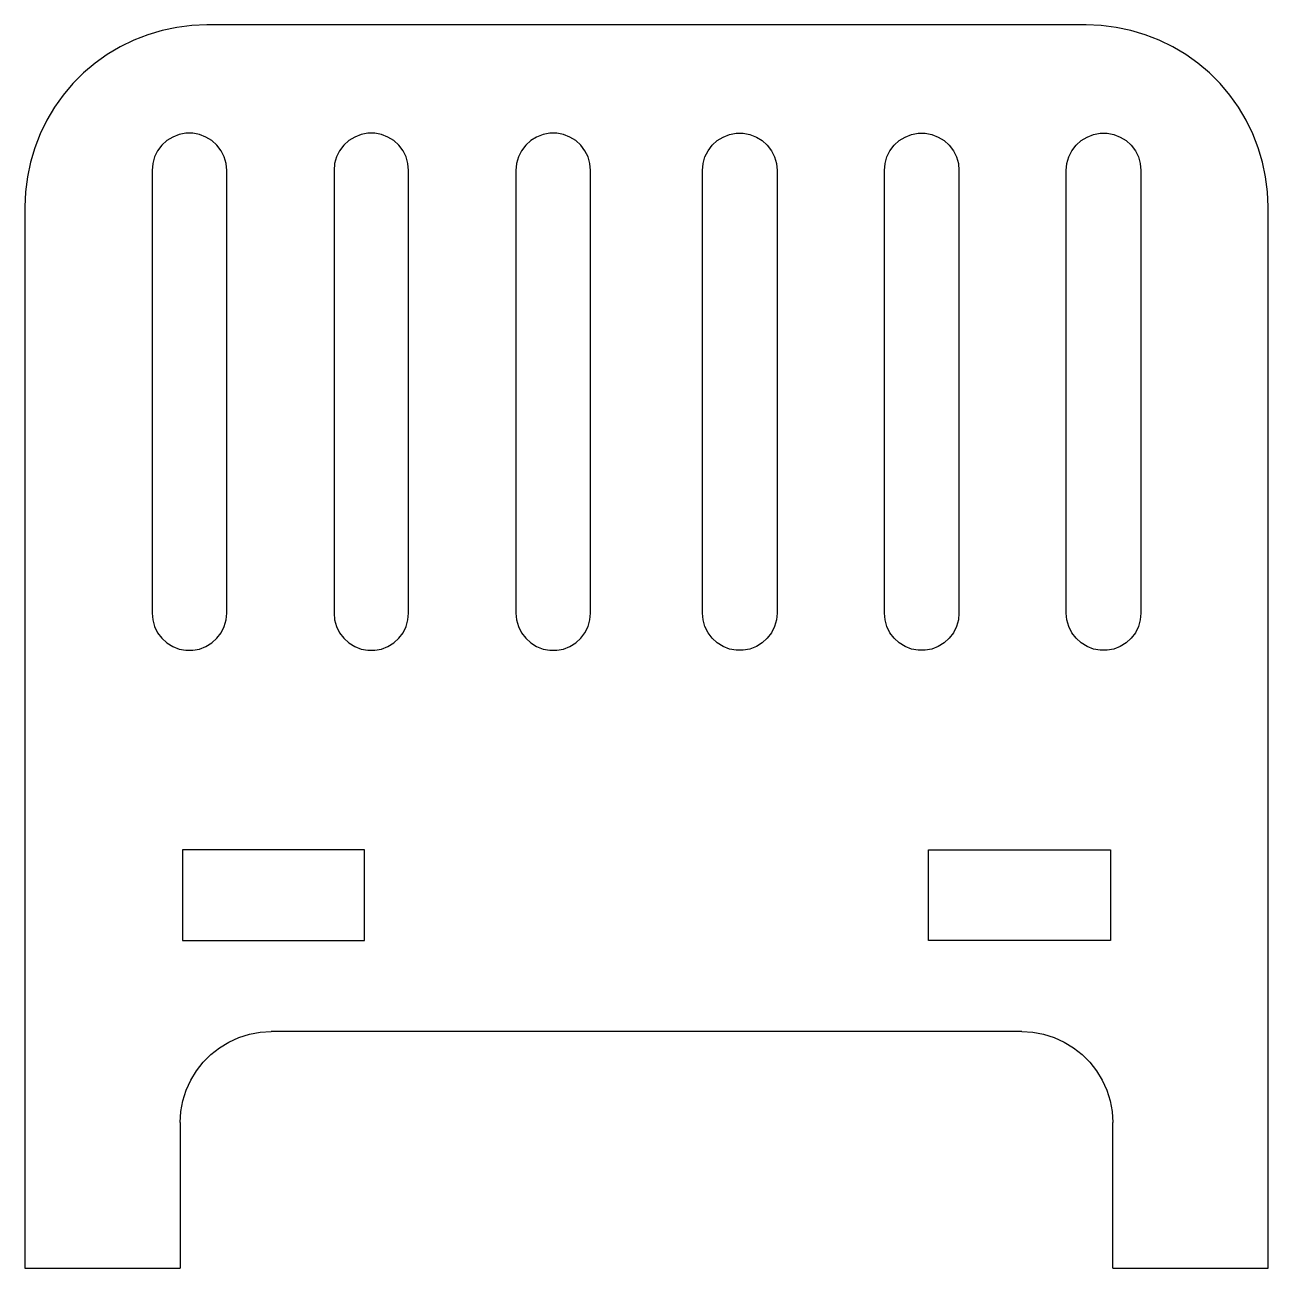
# Model space of a CAD drawing. Header units: millimetres. Extents: x -3928 to -434, y -548 to 1409.
# Drawn here: x -3638.5 to -3570.2, y 1124 to 1192.4 of the extents above; entities that cross this region are included whole.
import ezdxf

# ---------------------------------------------------------------- set-up
doc = ezdxf.new("R2010")
doc.units = ezdxf.units.MM
doc.header["$MEASUREMENT"] = 0
doc.layers.add('layer 1', color=7, linetype='Continuous')

msp = doc.modelspace()

# ---------------------------------------------------------------- linework, layer by layer
at = {"layer": 'layer 1', "color": 1, "lineweight": 25}
for points, knots in [([(-3628.5295, 1192.3826), (-3628.5295, 1192.3826), (-3629.3554, 1192.3484), (-3629.3554, 1192.3484), (-3629.3554, 1192.3484), (-3629.3554, 1192.3484), (-3630.1756, 1192.2464), (-3630.1756, 1192.2464), (-3630.1756, 1192.2464), (-3630.1756, 1192.2464), (-3630.9845, 1192.0768), (-3630.9845, 1192.0768), (-3630.9845, 1192.0768), (-3630.9845, 1192.0768), (-3631.7765, 1191.8407), (-3631.7765, 1191.8407), (-3631.7765, 1191.8407), (-3631.7765, 1191.8407), (-3632.5466, 1191.5405), (-3632.5466, 1191.5405), (-3632.5466, 1191.5405), (-3632.5466, 1191.5405), (-3633.2892, 1191.1775), (-3633.2892, 1191.1775), (-3633.2892, 1191.1775), (-3633.2892, 1191.1775), (-3633.999, 1190.7542), (-3633.999, 1190.7542), (-3633.999, 1190.7542), (-3633.999, 1190.7542), (-3634.6717, 1190.2741), (-3634.6717, 1190.2741), (-3634.6717, 1190.2741), (-3634.6717, 1190.2741), (-3635.3025, 1189.74), (-3635.3025, 1189.74), (-3635.3025, 1189.74), (-3635.3025, 1189.74), (-3635.8871, 1189.1554), (-3635.8871, 1189.1554), (-3635.8871, 1189.1554), (-3635.8871, 1189.1554), (-3636.4212, 1188.5246), (-3636.4212, 1188.5246), (-3636.4212, 1188.5246), (-3636.4212, 1188.5246), (-3636.9013, 1187.8522), (-3636.9013, 1187.8522), (-3636.9013, 1187.8522), (-3636.9013, 1187.8522), (-3637.3243, 1187.1421), (-3637.3243, 1187.1421), (-3637.3243, 1187.1421), (-3637.3243, 1187.1421), (-3637.6873, 1186.3995), (-3637.6873, 1186.3995), (-3637.6873, 1186.3995), (-3637.6873, 1186.3995), (-3637.9879, 1185.6297), (-3637.9879, 1185.6297), (-3637.9879, 1185.6297), (-3637.9879, 1185.6297), (-3638.2235, 1184.8374), (-3638.2235, 1184.8374), (-3638.2235, 1184.8374), (-3638.2235, 1184.8374), (-3638.3932, 1184.0285), (-3638.3932, 1184.0285), (-3638.3932, 1184.0285), (-3638.3932, 1184.0285), (-3638.4955, 1183.2086), (-3638.4955, 1183.2086), (-3638.4955, 1183.2086), (-3638.4955, 1183.2086), (-3638.5297, 1182.3828), (-3638.5297, 1182.3828)], [0, 0, 0, 0, 0.05, 0.05, 0.05, 0.05, 0.1, 0.1, 0.1, 0.1, 0.15, 0.15, 0.15, 0.15, 0.2, 0.2, 0.2, 0.2, 0.25, 0.25, 0.25, 0.25, 0.3, 0.3, 0.3, 0.3, 0.35, 0.35, 0.35, 0.35, 0.4, 0.4, 0.4, 0.4, 0.45, 0.45, 0.45, 0.45, 0.5, 0.5, 0.5, 0.5, 0.55, 0.55, 0.55, 0.55, 0.6, 0.6, 0.6, 0.6, 0.65, 0.65, 0.65, 0.65, 0.7, 0.7, 0.7, 0.7, 0.75, 0.75, 0.75, 0.75, 0.8, 0.8, 0.8, 0.8, 0.85, 0.85, 0.85, 0.85, 0.9, 0.9, 0.9, 0.9, 1, 1, 1, 1]), ([(-3570.1963, 1182.3828), (-3570.1963, 1182.3828), (-3570.2305, 1183.2086), (-3570.2305, 1183.2086), (-3570.2305, 1183.2086), (-3570.2305, 1183.2086), (-3570.3328, 1184.0285), (-3570.3328, 1184.0285), (-3570.3328, 1184.0285), (-3570.3328, 1184.0285), (-3570.5025, 1184.8374), (-3570.5025, 1184.8374), (-3570.5025, 1184.8374), (-3570.5025, 1184.8374), (-3570.7382, 1185.6297), (-3570.7382, 1185.6297), (-3570.7382, 1185.6297), (-3570.7382, 1185.6297), (-3571.0387, 1186.3995), (-3571.0387, 1186.3995), (-3571.0387, 1186.3995), (-3571.0387, 1186.3995), (-3571.4018, 1187.1421), (-3571.4018, 1187.1421), (-3571.4018, 1187.1421), (-3571.4018, 1187.1421), (-3571.8247, 1187.8522), (-3571.8247, 1187.8522), (-3571.8247, 1187.8522), (-3571.8247, 1187.8522), (-3572.3049, 1188.5246), (-3572.3049, 1188.5246), (-3572.3049, 1188.5246), (-3572.3049, 1188.5246), (-3572.839, 1189.1554), (-3572.839, 1189.1554), (-3572.839, 1189.1554), (-3572.839, 1189.1554), (-3573.4235, 1189.74), (-3573.4235, 1189.74), (-3573.4235, 1189.74), (-3573.4235, 1189.74), (-3574.0543, 1190.2741), (-3574.0543, 1190.2741), (-3574.0543, 1190.2741), (-3574.0543, 1190.2741), (-3574.7267, 1190.7542), (-3574.7267, 1190.7542), (-3574.7267, 1190.7542), (-3574.7267, 1190.7542), (-3575.4368, 1191.1775), (-3575.4368, 1191.1775), (-3575.4368, 1191.1775), (-3575.4368, 1191.1775), (-3576.1794, 1191.5405), (-3576.1794, 1191.5405), (-3576.1794, 1191.5405), (-3576.1794, 1191.5405), (-3576.9492, 1191.8407), (-3576.9492, 1191.8407), (-3576.9492, 1191.8407), (-3576.9492, 1191.8407), (-3577.7415, 1192.0768), (-3577.7415, 1192.0768), (-3577.7415, 1192.0768), (-3577.7415, 1192.0768), (-3578.5504, 1192.2464), (-3578.5504, 1192.2464), (-3578.5504, 1192.2464), (-3578.5504, 1192.2464), (-3579.3707, 1192.3484), (-3579.3707, 1192.3484), (-3579.3707, 1192.3484), (-3579.3707, 1192.3484), (-3580.1965, 1192.3826), (-3580.1965, 1192.3826)], [0, 0, 0, 0, 0.05, 0.05, 0.05, 0.05, 0.1, 0.1, 0.1, 0.1, 0.15, 0.15, 0.15, 0.15, 0.2, 0.2, 0.2, 0.2, 0.25, 0.25, 0.25, 0.25, 0.3, 0.3, 0.3, 0.3, 0.35, 0.35, 0.35, 0.35, 0.4, 0.4, 0.4, 0.4, 0.45, 0.45, 0.45, 0.45, 0.5, 0.5, 0.5, 0.5, 0.55, 0.55, 0.55, 0.55, 0.6, 0.6, 0.6, 0.6, 0.65, 0.65, 0.65, 0.65, 0.7, 0.7, 0.7, 0.7, 0.75, 0.75, 0.75, 0.75, 0.8, 0.8, 0.8, 0.8, 0.85, 0.85, 0.85, 0.85, 0.9, 0.9, 0.9, 0.9, 1, 1, 1, 1]), ([(-3627.438, 1184.3827), (-3627.438, 1184.3827), (-3627.473, 1184.7594), (-3627.473, 1184.7594), (-3627.473, 1184.7594), (-3627.473, 1184.7594), (-3627.5763, 1185.1231), (-3627.5763, 1185.1231), (-3627.5763, 1185.1231), (-3627.5763, 1185.1231), (-3627.745, 1185.4618), (-3627.745, 1185.4618), (-3627.745, 1185.4618), (-3627.745, 1185.4618), (-3627.9732, 1185.7638), (-3627.9732, 1185.7638), (-3627.9732, 1185.7638), (-3627.9732, 1185.7638), (-3628.2526, 1186.0185), (-3628.2526, 1186.0185), (-3628.2526, 1186.0185), (-3628.2526, 1186.0185), (-3628.5743, 1186.2178), (-3628.5743, 1186.2178), (-3628.5743, 1186.2178), (-3628.5743, 1186.2178), (-3628.9271, 1186.3543), (-3628.9271, 1186.3543), (-3628.9271, 1186.3543), (-3628.9271, 1186.3543), (-3629.2989, 1186.4238), (-3629.2989, 1186.4238), (-3629.2989, 1186.4238), (-3629.2989, 1186.4238), (-3629.6771, 1186.4238), (-3629.6771, 1186.4238), (-3629.6771, 1186.4238), (-3629.6771, 1186.4238), (-3630.0489, 1186.3543), (-3630.0489, 1186.3543), (-3630.0489, 1186.3543), (-3630.0489, 1186.3543), (-3630.4017, 1186.2178), (-3630.4017, 1186.2178), (-3630.4017, 1186.2178), (-3630.4017, 1186.2178), (-3630.7235, 1186.0185), (-3630.7235, 1186.0185), (-3630.7235, 1186.0185), (-3630.7235, 1186.0185), (-3631.0029, 1185.7638), (-3631.0029, 1185.7638), (-3631.0029, 1185.7638), (-3631.0029, 1185.7638), (-3631.2311, 1185.4618), (-3631.2311, 1185.4618), (-3631.2311, 1185.4618), (-3631.2311, 1185.4618), (-3631.3997, 1185.1231), (-3631.3997, 1185.1231), (-3631.3997, 1185.1231), (-3631.3997, 1185.1231), (-3631.5031, 1184.7594), (-3631.5031, 1184.7594), (-3631.5031, 1184.7594), (-3631.5031, 1184.7594), (-3631.538, 1184.3827), (-3631.538, 1184.3827)], [0, 0, 0, 0, 0.0555556, 0.0555556, 0.0555556, 0.0555556, 0.1111111, 0.1111111, 0.1111111, 0.1111111, 0.1666667, 0.1666667, 0.1666667, 0.1666667, 0.2222222, 0.2222222, 0.2222222, 0.2222222, 0.2777778, 0.2777778, 0.2777778, 0.2777778, 0.3333333, 0.3333333, 0.3333333, 0.3333333, 0.3888889, 0.3888889, 0.3888889, 0.3888889, 0.4444444, 0.4444444, 0.4444444, 0.4444444, 0.5, 0.5, 0.5, 0.5, 0.5555556, 0.5555556, 0.5555556, 0.5555556, 0.6111111, 0.6111111, 0.6111111, 0.6111111, 0.6666667, 0.6666667, 0.6666667, 0.6666667, 0.7222222, 0.7222222, 0.7222222, 0.7222222, 0.7777778, 0.7777778, 0.7777778, 0.7777778, 0.8333333, 0.8333333, 0.8333333, 0.8333333, 0.8888889, 0.8888889, 0.8888889, 0.8888889, 1, 1, 1, 1]), ([(-3617.4378, 1184.3827), (-3617.4378, 1184.3827), (-3617.4728, 1184.7594), (-3617.4728, 1184.7594), (-3617.4728, 1184.7594), (-3617.4728, 1184.7594), (-3617.5765, 1185.1231), (-3617.5765, 1185.1231), (-3617.5765, 1185.1231), (-3617.5765, 1185.1231), (-3617.7451, 1185.4618), (-3617.7451, 1185.4618), (-3617.7451, 1185.4618), (-3617.7451, 1185.4618), (-3617.973, 1185.7638), (-3617.973, 1185.7638), (-3617.973, 1185.7638), (-3617.973, 1185.7638), (-3618.2528, 1186.0185), (-3618.2528, 1186.0185), (-3618.2528, 1186.0185), (-3618.2528, 1186.0185), (-3618.5741, 1186.2178), (-3618.5741, 1186.2178), (-3618.5741, 1186.2178), (-3618.5741, 1186.2178), (-3618.9269, 1186.3543), (-3618.9269, 1186.3543), (-3618.9269, 1186.3543), (-3618.9269, 1186.3543), (-3619.2987, 1186.4238), (-3619.2987, 1186.4238), (-3619.2987, 1186.4238), (-3619.2987, 1186.4238), (-3619.6773, 1186.4238), (-3619.6773, 1186.4238), (-3619.6773, 1186.4238), (-3619.6773, 1186.4238), (-3620.0491, 1186.3543), (-3620.0491, 1186.3543), (-3620.0491, 1186.3543), (-3620.0491, 1186.3543), (-3620.4019, 1186.2178), (-3620.4019, 1186.2178), (-3620.4019, 1186.2178), (-3620.4019, 1186.2178), (-3620.7233, 1186.0185), (-3620.7233, 1186.0185), (-3620.7233, 1186.0185), (-3620.7233, 1186.0185), (-3621.003, 1185.7638), (-3621.003, 1185.7638), (-3621.003, 1185.7638), (-3621.003, 1185.7638), (-3621.2309, 1185.4618), (-3621.2309, 1185.4618), (-3621.2309, 1185.4618), (-3621.2309, 1185.4618), (-3621.3995, 1185.1231), (-3621.3995, 1185.1231), (-3621.3995, 1185.1231), (-3621.3995, 1185.1231), (-3621.5029, 1184.7594), (-3621.5029, 1184.7594), (-3621.5029, 1184.7594), (-3621.5029, 1184.7594), (-3621.5382, 1184.3827), (-3621.5382, 1184.3827)], [0, 0, 0, 0, 0.0555556, 0.0555556, 0.0555556, 0.0555556, 0.1111111, 0.1111111, 0.1111111, 0.1111111, 0.1666667, 0.1666667, 0.1666667, 0.1666667, 0.2222222, 0.2222222, 0.2222222, 0.2222222, 0.2777778, 0.2777778, 0.2777778, 0.2777778, 0.3333333, 0.3333333, 0.3333333, 0.3333333, 0.3888889, 0.3888889, 0.3888889, 0.3888889, 0.4444444, 0.4444444, 0.4444444, 0.4444444, 0.5, 0.5, 0.5, 0.5, 0.5555556, 0.5555556, 0.5555556, 0.5555556, 0.6111111, 0.6111111, 0.6111111, 0.6111111, 0.6666667, 0.6666667, 0.6666667, 0.6666667, 0.7222222, 0.7222222, 0.7222222, 0.7222222, 0.7777778, 0.7777778, 0.7777778, 0.7777778, 0.8333333, 0.8333333, 0.8333333, 0.8333333, 0.8888889, 0.8888889, 0.8888889, 0.8888889, 1, 1, 1, 1]), ([(-3607.438, 1184.3827), (-3607.438, 1184.3827), (-3607.4729, 1184.7594), (-3607.4729, 1184.7594), (-3607.4729, 1184.7594), (-3607.4729, 1184.7594), (-3607.5763, 1185.1231), (-3607.5763, 1185.1231), (-3607.5763, 1185.1231), (-3607.5763, 1185.1231), (-3607.7449, 1185.4618), (-3607.7449, 1185.4618), (-3607.7449, 1185.4618), (-3607.7449, 1185.4618), (-3607.9732, 1185.7638), (-3607.9732, 1185.7638), (-3607.9732, 1185.7638), (-3607.9732, 1185.7638), (-3608.2526, 1186.0185), (-3608.2526, 1186.0185), (-3608.2526, 1186.0185), (-3608.2526, 1186.0185), (-3608.5743, 1186.2178), (-3608.5743, 1186.2178), (-3608.5743, 1186.2178), (-3608.5743, 1186.2178), (-3608.9271, 1186.3543), (-3608.9271, 1186.3543), (-3608.9271, 1186.3543), (-3608.9271, 1186.3543), (-3609.2989, 1186.4238), (-3609.2989, 1186.4238), (-3609.2989, 1186.4238), (-3609.2989, 1186.4238), (-3609.6771, 1186.4238), (-3609.6771, 1186.4238), (-3609.6771, 1186.4238), (-3609.6771, 1186.4238), (-3610.0489, 1186.3543), (-3610.0489, 1186.3543), (-3610.0489, 1186.3543), (-3610.0489, 1186.3543), (-3610.4017, 1186.2178), (-3610.4017, 1186.2178), (-3610.4017, 1186.2178), (-3610.4017, 1186.2178), (-3610.7234, 1186.0185), (-3610.7234, 1186.0185), (-3610.7234, 1186.0185), (-3610.7234, 1186.0185), (-3611.0028, 1185.7638), (-3611.0028, 1185.7638), (-3611.0028, 1185.7638), (-3611.0028, 1185.7638), (-3611.2311, 1185.4618), (-3611.2311, 1185.4618), (-3611.2311, 1185.4618), (-3611.2311, 1185.4618), (-3611.3997, 1185.1231), (-3611.3997, 1185.1231), (-3611.3997, 1185.1231), (-3611.3997, 1185.1231), (-3611.5031, 1184.7594), (-3611.5031, 1184.7594), (-3611.5031, 1184.7594), (-3611.5031, 1184.7594), (-3611.538, 1184.3827), (-3611.538, 1184.3827)], [0, 0, 0, 0, 0.0555556, 0.0555556, 0.0555556, 0.0555556, 0.1111111, 0.1111111, 0.1111111, 0.1111111, 0.1666667, 0.1666667, 0.1666667, 0.1666667, 0.2222222, 0.2222222, 0.2222222, 0.2222222, 0.2777778, 0.2777778, 0.2777778, 0.2777778, 0.3333333, 0.3333333, 0.3333333, 0.3333333, 0.3888889, 0.3888889, 0.3888889, 0.3888889, 0.4444444, 0.4444444, 0.4444444, 0.4444444, 0.5, 0.5, 0.5, 0.5, 0.5555556, 0.5555556, 0.5555556, 0.5555556, 0.6111111, 0.6111111, 0.6111111, 0.6111111, 0.6666667, 0.6666667, 0.6666667, 0.6666667, 0.7222222, 0.7222222, 0.7222222, 0.7222222, 0.7777778, 0.7777778, 0.7777778, 0.7777778, 0.8333333, 0.8333333, 0.8333333, 0.8333333, 0.8888889, 0.8888889, 0.8888889, 0.8888889, 1, 1, 1, 1]), ([(-3601.288, 1184.3827), (-3601.288, 1184.3827), (-3601.2531, 1184.7594), (-3601.2531, 1184.7594), (-3601.2531, 1184.7594), (-3601.2531, 1184.7594), (-3601.1494, 1185.1231), (-3601.1494, 1185.1231), (-3601.1494, 1185.1231), (-3601.1494, 1185.1231), (-3600.9811, 1185.4618), (-3600.9811, 1185.4618), (-3600.9811, 1185.4618), (-3600.9811, 1185.4618), (-3600.7529, 1185.7638), (-3600.7529, 1185.7638), (-3600.7529, 1185.7638), (-3600.7529, 1185.7638), (-3600.4735, 1186.0185), (-3600.4735, 1186.0185), (-3600.4735, 1186.0185), (-3600.4735, 1186.0185), (-3600.1517, 1186.2178), (-3600.1517, 1186.2178), (-3600.1517, 1186.2178), (-3600.1517, 1186.2178), (-3599.799, 1186.3543), (-3599.799, 1186.3543), (-3599.799, 1186.3543), (-3599.799, 1186.3543), (-3599.4271, 1186.4238), (-3599.4271, 1186.4238), (-3599.4271, 1186.4238), (-3599.4271, 1186.4238), (-3599.0489, 1186.4238), (-3599.0489, 1186.4238), (-3599.0489, 1186.4238), (-3599.0489, 1186.4238), (-3598.6771, 1186.3543), (-3598.6771, 1186.3543), (-3598.6771, 1186.3543), (-3598.6771, 1186.3543), (-3598.3243, 1186.2178), (-3598.3243, 1186.2178), (-3598.3243, 1186.2178), (-3598.3243, 1186.2178), (-3598.0026, 1186.0185), (-3598.0026, 1186.0185), (-3598.0026, 1186.0185), (-3598.0026, 1186.0185), (-3597.7232, 1185.7638), (-3597.7232, 1185.7638), (-3597.7232, 1185.7638), (-3597.7232, 1185.7638), (-3597.495, 1185.4618), (-3597.495, 1185.4618), (-3597.495, 1185.4618), (-3597.495, 1185.4618), (-3597.3263, 1185.1231), (-3597.3263, 1185.1231), (-3597.3263, 1185.1231), (-3597.3263, 1185.1231), (-3597.223, 1184.7594), (-3597.223, 1184.7594), (-3597.223, 1184.7594), (-3597.223, 1184.7594), (-3597.188, 1184.3827), (-3597.188, 1184.3827)], [0, 0, 0, 0, 0.0555556, 0.0555556, 0.0555556, 0.0555556, 0.1111111, 0.1111111, 0.1111111, 0.1111111, 0.1666667, 0.1666667, 0.1666667, 0.1666667, 0.2222222, 0.2222222, 0.2222222, 0.2222222, 0.2777778, 0.2777778, 0.2777778, 0.2777778, 0.3333333, 0.3333333, 0.3333333, 0.3333333, 0.3888889, 0.3888889, 0.3888889, 0.3888889, 0.4444444, 0.4444444, 0.4444444, 0.4444444, 0.5, 0.5, 0.5, 0.5, 0.5555556, 0.5555556, 0.5555556, 0.5555556, 0.6111111, 0.6111111, 0.6111111, 0.6111111, 0.6666667, 0.6666667, 0.6666667, 0.6666667, 0.7222222, 0.7222222, 0.7222222, 0.7222222, 0.7777778, 0.7777778, 0.7777778, 0.7777778, 0.8333333, 0.8333333, 0.8333333, 0.8333333, 0.8888889, 0.8888889, 0.8888889, 0.8888889, 1, 1, 1, 1]), ([(-3591.2878, 1184.3827), (-3591.2878, 1184.3827), (-3591.2533, 1184.7594), (-3591.2533, 1184.7594), (-3591.2533, 1184.7594), (-3591.2533, 1184.7594), (-3591.1495, 1185.1231), (-3591.1495, 1185.1231), (-3591.1495, 1185.1231), (-3591.1495, 1185.1231), (-3590.9809, 1185.4618), (-3590.9809, 1185.4618), (-3590.9809, 1185.4618), (-3590.9809, 1185.4618), (-3590.753, 1185.7638), (-3590.753, 1185.7638), (-3590.753, 1185.7638), (-3590.753, 1185.7638), (-3590.4733, 1186.0185), (-3590.4733, 1186.0185), (-3590.4733, 1186.0185), (-3590.4733, 1186.0185), (-3590.1519, 1186.2178), (-3590.1519, 1186.2178), (-3590.1519, 1186.2178), (-3590.1519, 1186.2178), (-3589.7991, 1186.3543), (-3589.7991, 1186.3543), (-3589.7991, 1186.3543), (-3589.7991, 1186.3543), (-3589.4273, 1186.4238), (-3589.4273, 1186.4238), (-3589.4273, 1186.4238), (-3589.4273, 1186.4238), (-3589.0488, 1186.4238), (-3589.0488, 1186.4238), (-3589.0488, 1186.4238), (-3589.0488, 1186.4238), (-3588.6769, 1186.3543), (-3588.6769, 1186.3543), (-3588.6769, 1186.3543), (-3588.6769, 1186.3543), (-3588.3242, 1186.2178), (-3588.3242, 1186.2178), (-3588.3242, 1186.2178), (-3588.3242, 1186.2178), (-3588.0028, 1186.0185), (-3588.0028, 1186.0185), (-3588.0028, 1186.0185), (-3588.0028, 1186.0185), (-3587.723, 1185.7638), (-3587.723, 1185.7638), (-3587.723, 1185.7638), (-3587.723, 1185.7638), (-3587.4951, 1185.4618), (-3587.4951, 1185.4618), (-3587.4951, 1185.4618), (-3587.4951, 1185.4618), (-3587.3265, 1185.1231), (-3587.3265, 1185.1231), (-3587.3265, 1185.1231), (-3587.3265, 1185.1231), (-3587.2228, 1184.7594), (-3587.2228, 1184.7594), (-3587.2228, 1184.7594), (-3587.2228, 1184.7594), (-3587.1879, 1184.3827), (-3587.1879, 1184.3827)], [0, 0, 0, 0, 0.0555556, 0.0555556, 0.0555556, 0.0555556, 0.1111111, 0.1111111, 0.1111111, 0.1111111, 0.1666667, 0.1666667, 0.1666667, 0.1666667, 0.2222222, 0.2222222, 0.2222222, 0.2222222, 0.2777778, 0.2777778, 0.2777778, 0.2777778, 0.3333333, 0.3333333, 0.3333333, 0.3333333, 0.3888889, 0.3888889, 0.3888889, 0.3888889, 0.4444444, 0.4444444, 0.4444444, 0.4444444, 0.5, 0.5, 0.5, 0.5, 0.5555556, 0.5555556, 0.5555556, 0.5555556, 0.6111111, 0.6111111, 0.6111111, 0.6111111, 0.6666667, 0.6666667, 0.6666667, 0.6666667, 0.7222222, 0.7222222, 0.7222222, 0.7222222, 0.7777778, 0.7777778, 0.7777778, 0.7777778, 0.8333333, 0.8333333, 0.8333333, 0.8333333, 0.8888889, 0.8888889, 0.8888889, 0.8888889, 1, 1, 1, 1]), ([(-3581.288, 1184.3827), (-3581.288, 1184.3827), (-3581.2531, 1184.7594), (-3581.2531, 1184.7594), (-3581.2531, 1184.7594), (-3581.2531, 1184.7594), (-3581.1497, 1185.1231), (-3581.1497, 1185.1231), (-3581.1497, 1185.1231), (-3581.1497, 1185.1231), (-3580.9811, 1185.4618), (-3580.9811, 1185.4618), (-3580.9811, 1185.4618), (-3580.9811, 1185.4618), (-3580.7528, 1185.7638), (-3580.7528, 1185.7638), (-3580.7528, 1185.7638), (-3580.7528, 1185.7638), (-3580.4734, 1186.0185), (-3580.4734, 1186.0185), (-3580.4734, 1186.0185), (-3580.4734, 1186.0185), (-3580.1517, 1186.2178), (-3580.1517, 1186.2178), (-3580.1517, 1186.2178), (-3580.1517, 1186.2178), (-3579.7989, 1186.3543), (-3579.7989, 1186.3543), (-3579.7989, 1186.3543), (-3579.7989, 1186.3543), (-3579.4271, 1186.4238), (-3579.4271, 1186.4238), (-3579.4271, 1186.4238), (-3579.4271, 1186.4238), (-3579.0489, 1186.4238), (-3579.0489, 1186.4238), (-3579.0489, 1186.4238), (-3579.0489, 1186.4238), (-3578.6771, 1186.3543), (-3578.6771, 1186.3543), (-3578.6771, 1186.3543), (-3578.6771, 1186.3543), (-3578.3243, 1186.2178), (-3578.3243, 1186.2178), (-3578.3243, 1186.2178), (-3578.3243, 1186.2178), (-3578.0026, 1186.0185), (-3578.0026, 1186.0185), (-3578.0026, 1186.0185), (-3578.0026, 1186.0185), (-3577.7232, 1185.7638), (-3577.7232, 1185.7638), (-3577.7232, 1185.7638), (-3577.7232, 1185.7638), (-3577.4949, 1185.4618), (-3577.4949, 1185.4618), (-3577.4949, 1185.4618), (-3577.4949, 1185.4618), (-3577.3263, 1185.1231), (-3577.3263, 1185.1231), (-3577.3263, 1185.1231), (-3577.3263, 1185.1231), (-3577.2229, 1184.7594), (-3577.2229, 1184.7594), (-3577.2229, 1184.7594), (-3577.2229, 1184.7594), (-3577.188, 1184.3827), (-3577.188, 1184.3827)], [0, 0, 0, 0, 0.0555556, 0.0555556, 0.0555556, 0.0555556, 0.1111111, 0.1111111, 0.1111111, 0.1111111, 0.1666667, 0.1666667, 0.1666667, 0.1666667, 0.2222222, 0.2222222, 0.2222222, 0.2222222, 0.2777778, 0.2777778, 0.2777778, 0.2777778, 0.3333333, 0.3333333, 0.3333333, 0.3333333, 0.3888889, 0.3888889, 0.3888889, 0.3888889, 0.4444444, 0.4444444, 0.4444444, 0.4444444, 0.5, 0.5, 0.5, 0.5, 0.5555556, 0.5555556, 0.5555556, 0.5555556, 0.6111111, 0.6111111, 0.6111111, 0.6111111, 0.6666667, 0.6666667, 0.6666667, 0.6666667, 0.7222222, 0.7222222, 0.7222222, 0.7222222, 0.7777778, 0.7777778, 0.7777778, 0.7777778, 0.8333333, 0.8333333, 0.8333333, 0.8333333, 0.8888889, 0.8888889, 0.8888889, 0.8888889, 1, 1, 1, 1]), ([(-3631.538, 1160.0491), (-3631.538, 1160.0491), (-3631.5031, 1159.6727), (-3631.5031, 1159.6727), (-3631.5031, 1159.6727), (-3631.5031, 1159.6727), (-3631.3997, 1159.3086), (-3631.3997, 1159.3086), (-3631.3997, 1159.3086), (-3631.3997, 1159.3086), (-3631.2311, 1158.97), (-3631.2311, 1158.97), (-3631.2311, 1158.97), (-3631.2311, 1158.97), (-3631.0029, 1158.6683), (-3631.0029, 1158.6683), (-3631.0029, 1158.6683), (-3631.0029, 1158.6683), (-3630.7235, 1158.4133), (-3630.7235, 1158.4133), (-3630.7235, 1158.4133), (-3630.7235, 1158.4133), (-3630.4017, 1158.2143), (-3630.4017, 1158.2143), (-3630.4017, 1158.2143), (-3630.4017, 1158.2143), (-3630.0489, 1158.0774), (-3630.0489, 1158.0774), (-3630.0489, 1158.0774), (-3630.0489, 1158.0774), (-3629.6771, 1158.0079), (-3629.6771, 1158.0079), (-3629.6771, 1158.0079), (-3629.6771, 1158.0079), (-3629.2989, 1158.0079), (-3629.2989, 1158.0079), (-3629.2989, 1158.0079), (-3629.2989, 1158.0079), (-3628.9271, 1158.0774), (-3628.9271, 1158.0774), (-3628.9271, 1158.0774), (-3628.9271, 1158.0774), (-3628.5743, 1158.2143), (-3628.5743, 1158.2143), (-3628.5743, 1158.2143), (-3628.5743, 1158.2143), (-3628.2526, 1158.4133), (-3628.2526, 1158.4133), (-3628.2526, 1158.4133), (-3628.2526, 1158.4133), (-3627.9732, 1158.6683), (-3627.9732, 1158.6683), (-3627.9732, 1158.6683), (-3627.9732, 1158.6683), (-3627.745, 1158.97), (-3627.745, 1158.97), (-3627.745, 1158.97), (-3627.745, 1158.97), (-3627.5763, 1159.3086), (-3627.5763, 1159.3086), (-3627.5763, 1159.3086), (-3627.5763, 1159.3086), (-3627.473, 1159.6727), (-3627.473, 1159.6727), (-3627.473, 1159.6727), (-3627.473, 1159.6727), (-3627.438, 1160.0491), (-3627.438, 1160.0491)], [0, 0, 0, 0, 0.0555556, 0.0555556, 0.0555556, 0.0555556, 0.1111111, 0.1111111, 0.1111111, 0.1111111, 0.1666667, 0.1666667, 0.1666667, 0.1666667, 0.2222222, 0.2222222, 0.2222222, 0.2222222, 0.2777778, 0.2777778, 0.2777778, 0.2777778, 0.3333333, 0.3333333, 0.3333333, 0.3333333, 0.3888889, 0.3888889, 0.3888889, 0.3888889, 0.4444444, 0.4444444, 0.4444444, 0.4444444, 0.5, 0.5, 0.5, 0.5, 0.5555556, 0.5555556, 0.5555556, 0.5555556, 0.6111111, 0.6111111, 0.6111111, 0.6111111, 0.6666667, 0.6666667, 0.6666667, 0.6666667, 0.7222222, 0.7222222, 0.7222222, 0.7222222, 0.7777778, 0.7777778, 0.7777778, 0.7777778, 0.8333333, 0.8333333, 0.8333333, 0.8333333, 0.8888889, 0.8888889, 0.8888889, 0.8888889, 1, 1, 1, 1]), ([(-3621.5382, 1160.0491), (-3621.5382, 1160.0491), (-3621.5029, 1159.6727), (-3621.5029, 1159.6727), (-3621.5029, 1159.6727), (-3621.5029, 1159.6727), (-3621.3995, 1159.3086), (-3621.3995, 1159.3086), (-3621.3995, 1159.3086), (-3621.3995, 1159.3086), (-3621.2309, 1158.97), (-3621.2309, 1158.97), (-3621.2309, 1158.97), (-3621.2309, 1158.97), (-3621.003, 1158.6683), (-3621.003, 1158.6683), (-3621.003, 1158.6683), (-3621.003, 1158.6683), (-3620.7233, 1158.4133), (-3620.7233, 1158.4133), (-3620.7233, 1158.4133), (-3620.7233, 1158.4133), (-3620.4019, 1158.2143), (-3620.4019, 1158.2143), (-3620.4019, 1158.2143), (-3620.4019, 1158.2143), (-3620.0491, 1158.0774), (-3620.0491, 1158.0774), (-3620.0491, 1158.0774), (-3620.0491, 1158.0774), (-3619.6773, 1158.0079), (-3619.6773, 1158.0079), (-3619.6773, 1158.0079), (-3619.6773, 1158.0079), (-3619.2987, 1158.0079), (-3619.2987, 1158.0079), (-3619.2987, 1158.0079), (-3619.2987, 1158.0079), (-3618.9269, 1158.0774), (-3618.9269, 1158.0774), (-3618.9269, 1158.0774), (-3618.9269, 1158.0774), (-3618.5741, 1158.2143), (-3618.5741, 1158.2143), (-3618.5741, 1158.2143), (-3618.5741, 1158.2143), (-3618.2528, 1158.4133), (-3618.2528, 1158.4133), (-3618.2528, 1158.4133), (-3618.2528, 1158.4133), (-3617.973, 1158.6683), (-3617.973, 1158.6683), (-3617.973, 1158.6683), (-3617.973, 1158.6683), (-3617.7451, 1158.97), (-3617.7451, 1158.97), (-3617.7451, 1158.97), (-3617.7451, 1158.97), (-3617.5765, 1159.3086), (-3617.5765, 1159.3086), (-3617.5765, 1159.3086), (-3617.5765, 1159.3086), (-3617.4728, 1159.6727), (-3617.4728, 1159.6727), (-3617.4728, 1159.6727), (-3617.4728, 1159.6727), (-3617.4378, 1160.0491), (-3617.4378, 1160.0491)], [0, 0, 0, 0, 0.0555556, 0.0555556, 0.0555556, 0.0555556, 0.1111111, 0.1111111, 0.1111111, 0.1111111, 0.1666667, 0.1666667, 0.1666667, 0.1666667, 0.2222222, 0.2222222, 0.2222222, 0.2222222, 0.2777778, 0.2777778, 0.2777778, 0.2777778, 0.3333333, 0.3333333, 0.3333333, 0.3333333, 0.3888889, 0.3888889, 0.3888889, 0.3888889, 0.4444444, 0.4444444, 0.4444444, 0.4444444, 0.5, 0.5, 0.5, 0.5, 0.5555556, 0.5555556, 0.5555556, 0.5555556, 0.6111111, 0.6111111, 0.6111111, 0.6111111, 0.6666667, 0.6666667, 0.6666667, 0.6666667, 0.7222222, 0.7222222, 0.7222222, 0.7222222, 0.7777778, 0.7777778, 0.7777778, 0.7777778, 0.8333333, 0.8333333, 0.8333333, 0.8333333, 0.8888889, 0.8888889, 0.8888889, 0.8888889, 1, 1, 1, 1]), ([(-3611.538, 1160.0491), (-3611.538, 1160.0491), (-3611.5031, 1159.6727), (-3611.5031, 1159.6727), (-3611.5031, 1159.6727), (-3611.5031, 1159.6727), (-3611.3997, 1159.3086), (-3611.3997, 1159.3086), (-3611.3997, 1159.3086), (-3611.3997, 1159.3086), (-3611.2311, 1158.97), (-3611.2311, 1158.97), (-3611.2311, 1158.97), (-3611.2311, 1158.97), (-3611.0028, 1158.6683), (-3611.0028, 1158.6683), (-3611.0028, 1158.6683), (-3611.0028, 1158.6683), (-3610.7234, 1158.4133), (-3610.7234, 1158.4133), (-3610.7234, 1158.4133), (-3610.7234, 1158.4133), (-3610.4017, 1158.2143), (-3610.4017, 1158.2143), (-3610.4017, 1158.2143), (-3610.4017, 1158.2143), (-3610.0489, 1158.0774), (-3610.0489, 1158.0774), (-3610.0489, 1158.0774), (-3610.0489, 1158.0774), (-3609.6771, 1158.0079), (-3609.6771, 1158.0079), (-3609.6771, 1158.0079), (-3609.6771, 1158.0079), (-3609.2989, 1158.0079), (-3609.2989, 1158.0079), (-3609.2989, 1158.0079), (-3609.2989, 1158.0079), (-3608.9271, 1158.0774), (-3608.9271, 1158.0774), (-3608.9271, 1158.0774), (-3608.9271, 1158.0774), (-3608.5743, 1158.2143), (-3608.5743, 1158.2143), (-3608.5743, 1158.2143), (-3608.5743, 1158.2143), (-3608.2526, 1158.4133), (-3608.2526, 1158.4133), (-3608.2526, 1158.4133), (-3608.2526, 1158.4133), (-3607.9732, 1158.6683), (-3607.9732, 1158.6683), (-3607.9732, 1158.6683), (-3607.9732, 1158.6683), (-3607.7449, 1158.97), (-3607.7449, 1158.97), (-3607.7449, 1158.97), (-3607.7449, 1158.97), (-3607.5763, 1159.3086), (-3607.5763, 1159.3086), (-3607.5763, 1159.3086), (-3607.5763, 1159.3086), (-3607.4729, 1159.6727), (-3607.4729, 1159.6727), (-3607.4729, 1159.6727), (-3607.4729, 1159.6727), (-3607.438, 1160.0491), (-3607.438, 1160.0491)], [0, 0, 0, 0, 0.0555556, 0.0555556, 0.0555556, 0.0555556, 0.1111111, 0.1111111, 0.1111111, 0.1111111, 0.1666667, 0.1666667, 0.1666667, 0.1666667, 0.2222222, 0.2222222, 0.2222222, 0.2222222, 0.2777778, 0.2777778, 0.2777778, 0.2777778, 0.3333333, 0.3333333, 0.3333333, 0.3333333, 0.3888889, 0.3888889, 0.3888889, 0.3888889, 0.4444444, 0.4444444, 0.4444444, 0.4444444, 0.5, 0.5, 0.5, 0.5, 0.5555556, 0.5555556, 0.5555556, 0.5555556, 0.6111111, 0.6111111, 0.6111111, 0.6111111, 0.6666667, 0.6666667, 0.6666667, 0.6666667, 0.7222222, 0.7222222, 0.7222222, 0.7222222, 0.7777778, 0.7777778, 0.7777778, 0.7777778, 0.8333333, 0.8333333, 0.8333333, 0.8333333, 0.8888889, 0.8888889, 0.8888889, 0.8888889, 1, 1, 1, 1]), ([(-3597.188, 1160.0491), (-3597.188, 1160.0491), (-3597.223, 1159.6727), (-3597.223, 1159.6727), (-3597.223, 1159.6727), (-3597.223, 1159.6727), (-3597.3263, 1159.3086), (-3597.3263, 1159.3086), (-3597.3263, 1159.3086), (-3597.3263, 1159.3086), (-3597.495, 1158.97), (-3597.495, 1158.97), (-3597.495, 1158.97), (-3597.495, 1158.97), (-3597.7232, 1158.6683), (-3597.7232, 1158.6683), (-3597.7232, 1158.6683), (-3597.7232, 1158.6683), (-3598.0026, 1158.4133), (-3598.0026, 1158.4133), (-3598.0026, 1158.4133), (-3598.0026, 1158.4133), (-3598.3243, 1158.2143), (-3598.3243, 1158.2143), (-3598.3243, 1158.2143), (-3598.3243, 1158.2143), (-3598.6771, 1158.0774), (-3598.6771, 1158.0774), (-3598.6771, 1158.0774), (-3598.6771, 1158.0774), (-3599.0489, 1158.0079), (-3599.0489, 1158.0079), (-3599.0489, 1158.0079), (-3599.0489, 1158.0079), (-3599.4271, 1158.0079), (-3599.4271, 1158.0079), (-3599.4271, 1158.0079), (-3599.4271, 1158.0079), (-3599.799, 1158.0774), (-3599.799, 1158.0774), (-3599.799, 1158.0774), (-3599.799, 1158.0774), (-3600.1517, 1158.2143), (-3600.1517, 1158.2143), (-3600.1517, 1158.2143), (-3600.1517, 1158.2143), (-3600.4735, 1158.4133), (-3600.4735, 1158.4133), (-3600.4735, 1158.4133), (-3600.4735, 1158.4133), (-3600.7529, 1158.6683), (-3600.7529, 1158.6683), (-3600.7529, 1158.6683), (-3600.7529, 1158.6683), (-3600.9811, 1158.97), (-3600.9811, 1158.97), (-3600.9811, 1158.97), (-3600.9811, 1158.97), (-3601.1494, 1159.3086), (-3601.1494, 1159.3086), (-3601.1494, 1159.3086), (-3601.1494, 1159.3086), (-3601.2531, 1159.6727), (-3601.2531, 1159.6727), (-3601.2531, 1159.6727), (-3601.2531, 1159.6727), (-3601.288, 1160.0491), (-3601.288, 1160.0491)], [0, 0, 0, 0, 0.0555556, 0.0555556, 0.0555556, 0.0555556, 0.1111111, 0.1111111, 0.1111111, 0.1111111, 0.1666667, 0.1666667, 0.1666667, 0.1666667, 0.2222222, 0.2222222, 0.2222222, 0.2222222, 0.2777778, 0.2777778, 0.2777778, 0.2777778, 0.3333333, 0.3333333, 0.3333333, 0.3333333, 0.3888889, 0.3888889, 0.3888889, 0.3888889, 0.4444444, 0.4444444, 0.4444444, 0.4444444, 0.5, 0.5, 0.5, 0.5, 0.5555556, 0.5555556, 0.5555556, 0.5555556, 0.6111111, 0.6111111, 0.6111111, 0.6111111, 0.6666667, 0.6666667, 0.6666667, 0.6666667, 0.7222222, 0.7222222, 0.7222222, 0.7222222, 0.7777778, 0.7777778, 0.7777778, 0.7777778, 0.8333333, 0.8333333, 0.8333333, 0.8333333, 0.8888889, 0.8888889, 0.8888889, 0.8888889, 1, 1, 1, 1]), ([(-3587.1879, 1160.0491), (-3587.1879, 1160.0491), (-3587.2228, 1159.6727), (-3587.2228, 1159.6727), (-3587.2228, 1159.6727), (-3587.2228, 1159.6727), (-3587.3265, 1159.3086), (-3587.3265, 1159.3086), (-3587.3265, 1159.3086), (-3587.3265, 1159.3086), (-3587.4951, 1158.97), (-3587.4951, 1158.97), (-3587.4951, 1158.97), (-3587.4951, 1158.97), (-3587.723, 1158.6683), (-3587.723, 1158.6683), (-3587.723, 1158.6683), (-3587.723, 1158.6683), (-3588.0028, 1158.4133), (-3588.0028, 1158.4133), (-3588.0028, 1158.4133), (-3588.0028, 1158.4133), (-3588.3242, 1158.2143), (-3588.3242, 1158.2143), (-3588.3242, 1158.2143), (-3588.3242, 1158.2143), (-3588.6769, 1158.0774), (-3588.6769, 1158.0774), (-3588.6769, 1158.0774), (-3588.6769, 1158.0774), (-3589.0488, 1158.0079), (-3589.0488, 1158.0079), (-3589.0488, 1158.0079), (-3589.0488, 1158.0079), (-3589.4273, 1158.0079), (-3589.4273, 1158.0079), (-3589.4273, 1158.0079), (-3589.4273, 1158.0079), (-3589.7991, 1158.0774), (-3589.7991, 1158.0774), (-3589.7991, 1158.0774), (-3589.7991, 1158.0774), (-3590.1519, 1158.2143), (-3590.1519, 1158.2143), (-3590.1519, 1158.2143), (-3590.1519, 1158.2143), (-3590.4733, 1158.4133), (-3590.4733, 1158.4133), (-3590.4733, 1158.4133), (-3590.4733, 1158.4133), (-3590.753, 1158.6683), (-3590.753, 1158.6683), (-3590.753, 1158.6683), (-3590.753, 1158.6683), (-3590.9809, 1158.97), (-3590.9809, 1158.97), (-3590.9809, 1158.97), (-3590.9809, 1158.97), (-3591.1495, 1159.3086), (-3591.1495, 1159.3086), (-3591.1495, 1159.3086), (-3591.1495, 1159.3086), (-3591.2533, 1159.6727), (-3591.2533, 1159.6727), (-3591.2533, 1159.6727), (-3591.2533, 1159.6727), (-3591.2878, 1160.0491), (-3591.2878, 1160.0491)], [0, 0, 0, 0, 0.0555556, 0.0555556, 0.0555556, 0.0555556, 0.1111111, 0.1111111, 0.1111111, 0.1111111, 0.1666667, 0.1666667, 0.1666667, 0.1666667, 0.2222222, 0.2222222, 0.2222222, 0.2222222, 0.2777778, 0.2777778, 0.2777778, 0.2777778, 0.3333333, 0.3333333, 0.3333333, 0.3333333, 0.3888889, 0.3888889, 0.3888889, 0.3888889, 0.4444444, 0.4444444, 0.4444444, 0.4444444, 0.5, 0.5, 0.5, 0.5, 0.5555556, 0.5555556, 0.5555556, 0.5555556, 0.6111111, 0.6111111, 0.6111111, 0.6111111, 0.6666667, 0.6666667, 0.6666667, 0.6666667, 0.7222222, 0.7222222, 0.7222222, 0.7222222, 0.7777778, 0.7777778, 0.7777778, 0.7777778, 0.8333333, 0.8333333, 0.8333333, 0.8333333, 0.8888889, 0.8888889, 0.8888889, 0.8888889, 1, 1, 1, 1]), ([(-3577.188, 1160.0491), (-3577.188, 1160.0491), (-3577.2229, 1159.6727), (-3577.2229, 1159.6727), (-3577.2229, 1159.6727), (-3577.2229, 1159.6727), (-3577.3263, 1159.3086), (-3577.3263, 1159.3086), (-3577.3263, 1159.3086), (-3577.3263, 1159.3086), (-3577.4949, 1158.97), (-3577.4949, 1158.97), (-3577.4949, 1158.97), (-3577.4949, 1158.97), (-3577.7232, 1158.6683), (-3577.7232, 1158.6683), (-3577.7232, 1158.6683), (-3577.7232, 1158.6683), (-3578.0026, 1158.4133), (-3578.0026, 1158.4133), (-3578.0026, 1158.4133), (-3578.0026, 1158.4133), (-3578.3243, 1158.2143), (-3578.3243, 1158.2143), (-3578.3243, 1158.2143), (-3578.3243, 1158.2143), (-3578.6771, 1158.0774), (-3578.6771, 1158.0774), (-3578.6771, 1158.0774), (-3578.6771, 1158.0774), (-3579.0489, 1158.0079), (-3579.0489, 1158.0079), (-3579.0489, 1158.0079), (-3579.0489, 1158.0079), (-3579.4271, 1158.0079), (-3579.4271, 1158.0079), (-3579.4271, 1158.0079), (-3579.4271, 1158.0079), (-3579.7989, 1158.0774), (-3579.7989, 1158.0774), (-3579.7989, 1158.0774), (-3579.7989, 1158.0774), (-3580.1517, 1158.2143), (-3580.1517, 1158.2143), (-3580.1517, 1158.2143), (-3580.1517, 1158.2143), (-3580.4734, 1158.4133), (-3580.4734, 1158.4133), (-3580.4734, 1158.4133), (-3580.4734, 1158.4133), (-3580.7528, 1158.6683), (-3580.7528, 1158.6683), (-3580.7528, 1158.6683), (-3580.7528, 1158.6683), (-3580.9811, 1158.97), (-3580.9811, 1158.97), (-3580.9811, 1158.97), (-3580.9811, 1158.97), (-3581.1497, 1159.3086), (-3581.1497, 1159.3086), (-3581.1497, 1159.3086), (-3581.1497, 1159.3086), (-3581.2531, 1159.6727), (-3581.2531, 1159.6727), (-3581.2531, 1159.6727), (-3581.2531, 1159.6727), (-3581.288, 1160.0491), (-3581.288, 1160.0491)], [0, 0, 0, 0, 0.0555556, 0.0555556, 0.0555556, 0.0555556, 0.1111111, 0.1111111, 0.1111111, 0.1111111, 0.1666667, 0.1666667, 0.1666667, 0.1666667, 0.2222222, 0.2222222, 0.2222222, 0.2222222, 0.2777778, 0.2777778, 0.2777778, 0.2777778, 0.3333333, 0.3333333, 0.3333333, 0.3333333, 0.3888889, 0.3888889, 0.3888889, 0.3888889, 0.4444444, 0.4444444, 0.4444444, 0.4444444, 0.5, 0.5, 0.5, 0.5, 0.5555556, 0.5555556, 0.5555556, 0.5555556, 0.6111111, 0.6111111, 0.6111111, 0.6111111, 0.6666667, 0.6666667, 0.6666667, 0.6666667, 0.7222222, 0.7222222, 0.7222222, 0.7222222, 0.7777778, 0.7777778, 0.7777778, 0.7777778, 0.8333333, 0.8333333, 0.8333333, 0.8333333, 0.8888889, 0.8888889, 0.8888889, 0.8888889, 1, 1, 1, 1]), ([(-3629.9879, 1132.0491), (-3629.9879, 1132.0491), (-3629.9516, 1132.652), (-3629.9516, 1132.652), (-3629.9516, 1132.652), (-3629.9516, 1132.652), (-3629.8426, 1133.2458), (-3629.8426, 1133.2458), (-3629.8426, 1133.2458), (-3629.8426, 1133.2458), (-3629.663, 1133.8222), (-3629.663, 1133.8222), (-3629.663, 1133.8222), (-3629.663, 1133.8222), (-3629.4154, 1134.3729), (-3629.4154, 1134.3729), (-3629.4154, 1134.3729), (-3629.4154, 1134.3729), (-3629.1028, 1134.8897), (-3629.1028, 1134.8897), (-3629.1028, 1134.8897), (-3629.1028, 1134.8897), (-3628.7306, 1135.3649), (-3628.7306, 1135.3649), (-3628.7306, 1135.3649), (-3628.7306, 1135.3649), (-3628.3038, 1135.7918), (-3628.3038, 1135.7918), (-3628.3038, 1135.7918), (-3628.3038, 1135.7918), (-3627.8282, 1136.1643), (-3627.8282, 1136.1643), (-3627.8282, 1136.1643), (-3627.8282, 1136.1643), (-3627.3117, 1136.4765), (-3627.3117, 1136.4765), (-3627.3117, 1136.4765), (-3627.3117, 1136.4765), (-3626.7611, 1136.7245), (-3626.7611, 1136.7245), (-3626.7611, 1136.7245), (-3626.7611, 1136.7245), (-3626.1846, 1136.9041), (-3626.1846, 1136.9041), (-3626.1846, 1136.9041), (-3626.1846, 1136.9041), (-3625.5905, 1137.0127), (-3625.5905, 1137.0127), (-3625.5905, 1137.0127), (-3625.5905, 1137.0127), (-3624.988, 1137.0494), (-3624.988, 1137.0494)], [0, 0, 0, 0, 0.0714286, 0.0714286, 0.0714286, 0.0714286, 0.1428571, 0.1428571, 0.1428571, 0.1428571, 0.2142857, 0.2142857, 0.2142857, 0.2142857, 0.2857143, 0.2857143, 0.2857143, 0.2857143, 0.3571429, 0.3571429, 0.3571429, 0.3571429, 0.4285714, 0.4285714, 0.4285714, 0.4285714, 0.5, 0.5, 0.5, 0.5, 0.5714286, 0.5714286, 0.5714286, 0.5714286, 0.6428571, 0.6428571, 0.6428571, 0.6428571, 0.7142857, 0.7142857, 0.7142857, 0.7142857, 0.7857143, 0.7857143, 0.7857143, 0.7857143, 0.8571429, 0.8571429, 0.8571429, 0.8571429, 1, 1, 1, 1]), ([(-3583.738, 1137.0494), (-3583.738, 1137.0494), (-3583.1351, 1137.0127), (-3583.1351, 1137.0127), (-3583.1351, 1137.0127), (-3583.1351, 1137.0127), (-3582.5414, 1136.9041), (-3582.5414, 1136.9041), (-3582.5414, 1136.9041), (-3582.5414, 1136.9041), (-3581.965, 1136.7245), (-3581.965, 1136.7245), (-3581.965, 1136.7245), (-3581.965, 1136.7245), (-3581.4143, 1136.4765), (-3581.4143, 1136.4765), (-3581.4143, 1136.4765), (-3581.4143, 1136.4765), (-3580.8978, 1136.1643), (-3580.8978, 1136.1643), (-3580.8978, 1136.1643), (-3580.8978, 1136.1643), (-3580.4223, 1135.7918), (-3580.4223, 1135.7918), (-3580.4223, 1135.7918), (-3580.4223, 1135.7918), (-3579.9954, 1135.3649), (-3579.9954, 1135.3649), (-3579.9954, 1135.3649), (-3579.9954, 1135.3649), (-3579.6232, 1134.8897), (-3579.6232, 1134.8897), (-3579.6232, 1134.8897), (-3579.6232, 1134.8897), (-3579.3107, 1134.3729), (-3579.3107, 1134.3729), (-3579.3107, 1134.3729), (-3579.3107, 1134.3729), (-3579.063, 1133.8222), (-3579.063, 1133.8222), (-3579.063, 1133.8222), (-3579.063, 1133.8222), (-3578.8831, 1133.2458), (-3578.8831, 1133.2458), (-3578.8831, 1133.2458), (-3578.8831, 1133.2458), (-3578.7745, 1132.652), (-3578.7745, 1132.652), (-3578.7745, 1132.652), (-3578.7745, 1132.652), (-3578.7381, 1132.0491), (-3578.7381, 1132.0491)], [0, 0, 0, 0, 0.0714286, 0.0714286, 0.0714286, 0.0714286, 0.1428571, 0.1428571, 0.1428571, 0.1428571, 0.2142857, 0.2142857, 0.2142857, 0.2142857, 0.2857143, 0.2857143, 0.2857143, 0.2857143, 0.3571429, 0.3571429, 0.3571429, 0.3571429, 0.4285714, 0.4285714, 0.4285714, 0.4285714, 0.5, 0.5, 0.5, 0.5, 0.5714286, 0.5714286, 0.5714286, 0.5714286, 0.6428571, 0.6428571, 0.6428571, 0.6428571, 0.7142857, 0.7142857, 0.7142857, 0.7142857, 0.7857143, 0.7857143, 0.7857143, 0.7857143, 0.8571429, 0.8571429, 0.8571429, 0.8571429, 1, 1, 1, 1])]:
    msp.add_open_spline(points, degree=3, knots=knots, dxfattribs=at)
for points in [[(-3580.1965, 1192.3826), (-3580.1965, 1192.3826), (-3628.5295, 1192.3826), (-3628.5295, 1192.3826)], [(-3631.538, 1184.3827), (-3631.538, 1184.3827), (-3631.538, 1160.0491), (-3631.538, 1160.0491)], [(-3627.438, 1160.0491), (-3627.438, 1160.0491), (-3627.438, 1184.3827), (-3627.438, 1184.3827)], [(-3621.5382, 1184.3827), (-3621.5382, 1184.3827), (-3621.5382, 1160.0491), (-3621.5382, 1160.0491)], [(-3617.4378, 1160.0491), (-3617.4378, 1160.0491), (-3617.4378, 1184.3827), (-3617.4378, 1184.3827)], [(-3611.538, 1184.3827), (-3611.538, 1184.3827), (-3611.538, 1160.0491), (-3611.538, 1160.0491)], [(-3607.438, 1160.0491), (-3607.438, 1160.0491), (-3607.438, 1184.3827), (-3607.438, 1184.3827)], [(-3601.288, 1160.0491), (-3601.288, 1160.0491), (-3601.288, 1184.3827), (-3601.288, 1184.3827)], [(-3597.188, 1184.3827), (-3597.188, 1184.3827), (-3597.188, 1160.0491), (-3597.188, 1160.0491)], [(-3591.2878, 1160.0491), (-3591.2878, 1160.0491), (-3591.2878, 1184.3827), (-3591.2878, 1184.3827)], [(-3587.1879, 1184.3827), (-3587.1879, 1184.3827), (-3587.1879, 1160.0491), (-3587.1879, 1160.0491)], [(-3581.288, 1160.0491), (-3581.288, 1160.0491), (-3581.288, 1184.3827), (-3581.288, 1184.3827)], [(-3577.188, 1184.3827), (-3577.188, 1184.3827), (-3577.188, 1160.0491), (-3577.188, 1160.0491)], [(-3638.5297, 1182.3828), (-3638.5297, 1182.3828), (-3638.5297, 1124.0492), (-3638.5297, 1124.0492)], [(-3570.1963, 1124.0492), (-3570.1963, 1124.0492), (-3570.1963, 1182.3828), (-3570.1963, 1182.3828)], [(-3629.863, 1147.0493), (-3629.863, 1147.0493), (-3629.863, 1142.0493), (-3629.863, 1142.0493)], [(-3619.8628, 1147.0493), (-3619.8628, 1147.0493), (-3629.863, 1147.0493), (-3629.863, 1147.0493)], [(-3619.8628, 1142.0493), (-3619.8628, 1142.0493), (-3619.8628, 1147.0493), (-3619.8628, 1147.0493)], [(-3588.8628, 1147.0493), (-3588.8628, 1147.0493), (-3578.863, 1147.0493), (-3578.863, 1147.0493)], [(-3588.8628, 1142.0493), (-3588.8628, 1142.0493), (-3588.8628, 1147.0493), (-3588.8628, 1147.0493)], [(-3578.863, 1147.0493), (-3578.863, 1147.0493), (-3578.863, 1142.0493), (-3578.863, 1142.0493)], [(-3629.863, 1142.0493), (-3629.863, 1142.0493), (-3619.8628, 1142.0493), (-3619.8628, 1142.0493)], [(-3578.863, 1142.0493), (-3578.863, 1142.0493), (-3588.8628, 1142.0493), (-3588.8628, 1142.0493)], [(-3583.738, 1137.0494), (-3583.738, 1137.0494), (-3624.988, 1137.0494), (-3624.988, 1137.0494)], [(-3629.9879, 1132.0491), (-3629.9879, 1132.0491), (-3629.9879, 1124.0492), (-3629.9879, 1124.0492)], [(-3578.7381, 1124.0492), (-3578.7381, 1124.0492), (-3578.7381, 1132.0491), (-3578.7381, 1132.0491)], [(-3638.5297, 1124.0492), (-3638.5297, 1124.0492), (-3629.9879, 1124.0492), (-3629.9879, 1124.0492)], [(-3578.7381, 1124.0492), (-3578.7381, 1124.0492), (-3570.1963, 1124.0492), (-3570.1963, 1124.0492)]]:
    msp.add_open_spline(points, degree=3, dxfattribs=at)

doc.saveas('drawing.dxf')
